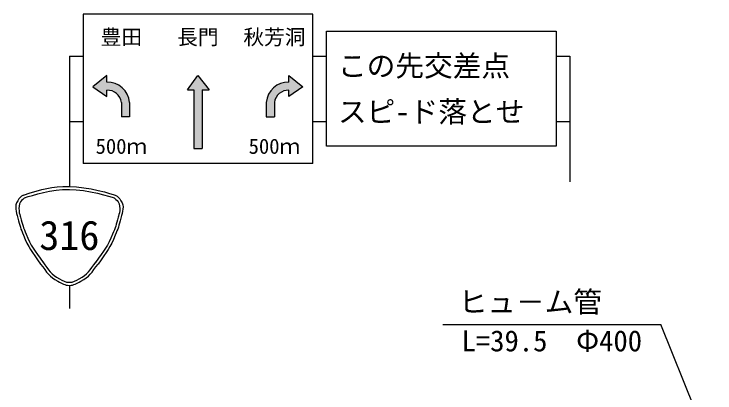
# Model space of a CAD drawing. Units: millimetres, scale not verified. Extents: x 40000 to 680000, y 20000 to 380000.
# Drawn here: x 439857 to 500928, y 317041 to 350000 of the extents above; entities that cross this region are included whole.
import ezdxf
from ezdxf.enums import TextEntityAlignment as Align

# ---------------------------------------------------------------- set-up
doc = ezdxf.new("R2010")
doc.units = ezdxf.units.MM
doc.header["$LTSCALE"] = 1000
doc.layers.add('S-BGD', color=7, linetype='Continuous', lineweight=25)
doc.layers.add('S-STR-STRC', color=7, linetype='Continuous', lineweight=25)
doc.styles.add('ＭＳ ゴシック', font='')
doc.styles.get('ＭＳ ゴシック').set_extended_font_data('MS Gothic')

msp = doc.modelspace()

# ---------------------------------------------------------------- hatches: boundary and pattern name
at = {"layer": 'S-STR-STRC'}
for points in [[(446722, 343676), (447951, 344660), (447951, 344083), (447951, 343376), (447951, 342825)], [(449212, 342318), (449209, 342339), (449205, 342361), (449202, 342382), (449197, 342403), (449193, 342424), (449188, 342444), (449183, 342465), (449177, 342486), (449171, 342506), (449165, 342527), (449158, 342547), (449151, 342567), (449143, 342587), (449136, 342607), (449127, 342627), (449119, 342647), (449110, 342666), (449101, 342685), (449091, 342705), (449082, 342724), (449072, 342742), (449061, 342761), (449050, 342780), (449039, 342798), (449028, 342816), (449016, 342834), (449004, 342851), (448991, 342869), (448979, 342886), (448966, 342903), (448953, 342920), (448939, 342936), (448925, 342953), (448911, 342969), (448897, 342985), (448882, 343000), (448867, 343016), (448852, 343031), (448836, 343045), (448821, 343060), (448805, 343074), (448788, 343088), (448772, 343102), (448755, 343115), (448738, 343128), (448721, 343141), (448704, 343153), (448686, 343166), (448668, 343177), (448650, 343189), (448632, 343200), (448614, 343211), (448595, 343222), (448576, 343232), (448557, 343242), (448538, 343251), (448519, 343261), (448500, 343270), (448480, 343278), (448460, 343287), (448440, 343294), (448420, 343302), (448400, 343309), (448380, 343316), (448360, 343323), (448339, 343329), (448318, 343334), (448298, 343340), (448277, 343345), (448256, 343350), (448235, 343354), (448214, 343358), (448193, 343362), (448172, 343365), (448151, 343368), (448129, 343370), (448108, 343372), (448087, 343374), (448065, 343375), (448044, 343376), (448023, 343377), (448001, 343377), (447980, 343377), (447959, 343377), (447951, 343376), (447951, 342825), (446722, 343676), (447951, 344660), (447951, 344083), (447965, 344084), (447998, 344084), (448032, 344083), (448066, 344083), (448099, 344081), (448133, 344079), (448167, 344076), (448200, 344073), (448234, 344069), (448267, 344065), (448301, 344060), (448334, 344054), (448367, 344048), (448400, 344041), (448433, 344034), (448466, 344026), (448498, 344018), (448531, 344009), (448563, 343999), (448595, 343989), (448627, 343978), (448659, 343967), (448691, 343955), (448722, 343943), (448753, 343930), (448784, 343916), (448815, 343902), (448845, 343888), (448876, 343873), (448905, 343857), (448935, 343841), (448964, 343825), (448993, 343807), (449022, 343790), (449051, 343772), (449079, 343753), (449107, 343734), (449134, 343714), (449161, 343694), (449188, 343674), (449214, 343653), (449240, 343631), (449266, 343609), (449291, 343587), (449316, 343564), (449340, 343541), (449365, 343517), (449388, 343493), (449411, 343469), (449434, 343444), (449456, 343419), (449478, 343393), (449500, 343367), (449521, 343341), (449541, 343314), (449561, 343287), (449581, 343259), (449600, 343231), (449619, 343203), (449637, 343175), (449654, 343146), (449671, 343117), (449688, 343088), (449704, 343058), (449720, 343028), (449735, 342998), (449749, 342967), (449763, 342937), (449777, 342906), (449790, 342875), (449802, 342843), (449814, 342812), (449825, 342780), (449836, 342748), (449846, 342716), (449855, 342683), (449864, 342651), (449873, 342618), (449881, 342585), (449888, 342552), (449895, 342519), (449901, 342486), (449906, 342453), (449911, 342420), (449916, 342386), (449920, 342353), (449923, 342319), (449922, 341047), (449212, 341046)], [(455877, 344660), (456847, 343410), (455531, 343410), (454982, 343410)], [(455877, 344660), (456847, 343410), (455531, 343410), (454982, 343410)], [(455877, 344660), (456847, 343410), (456242, 343410), (455531, 343410), (454982, 343410)], [(455531, 343410), (454982, 343410), (455877, 344660), (456847, 343410), (456242, 343410), (456243, 338316), (455532, 338317)], [(461831, 342319), (461832, 342333), (461835, 342366), (461839, 342400), (461844, 342433), (461849, 342467), (461855, 342500), (461861, 342533), (461868, 342566), (461876, 342599), (461884, 342632), (461893, 342664), (461902, 342697), (461912, 342729), (461922, 342761), (461933, 342793), (461945, 342825), (461957, 342856), (461969, 342887), (461982, 342918), (461996, 342949), (462010, 342980), (462025, 343010), (462040, 343040), (462056, 343070), (462072, 343100), (462089, 343129), (462106, 343158), (462124, 343187), (462142, 343215), (462161, 343243), (462180, 343270), (462200, 343298), (462220, 343325), (462241, 343351), (462262, 343378), (462284, 343404), (462306, 343429), (462329, 343454), (462352, 343479), (462375, 343503), (462399, 343527), (462423, 343551), (462448, 343574), (462473, 343596), (462498, 343618), (462524, 343640), (462550, 343661), (462577, 343682), (462603, 343703), (462631, 343722), (462658, 343742), (462686, 343761), (462714, 343779), (462743, 343797), (462772, 343815), (462801, 343831), (462831, 343848), (462860, 343864), (462890, 343879), (462921, 343894), (462951, 343908), (462982, 343922), (463013, 343935), (463044, 343948), (463076, 343960), (463107, 343972), (463139, 343983), (463171, 343993), (463203, 344003), (463236, 344013), (463268, 344021), (463301, 344030), (463334, 344037), (463367, 344044), (463400, 344051), (463433, 344057), (463467, 344062), (463500, 344067), (463533, 344071), (463567, 344075), (463601, 344078), (463634, 344080), (463668, 344082), (463702, 344083), (463735, 344084), (463769, 344084), (463803, 344083), (463803, 344660), (465031, 343676), (463803, 342825), (463803, 343376), (463781, 343377), (463760, 343377), (463739, 343377), (463717, 343377), (463696, 343376), (463674, 343374), (463653, 343373), (463632, 343371), (463611, 343369), (463589, 343366), (463568, 343363), (463547, 343359), (463526, 343355), (463505, 343351), (463484, 343347), (463463, 343342), (463443, 343336), (463422, 343331), (463401, 343325), (463381, 343318), (463361, 343312), (463340, 343305), (463320, 343297), (463300, 343289), (463281, 343281), (463261, 343273), (463242, 343264), (463222, 343255), (463203, 343245), (463184, 343236), (463165, 343225), (463146, 343215), (463128, 343204), (463110, 343193), (463092, 343182), (463074, 343170), (463056, 343158), (463039, 343145), (463021, 343133), (463004, 343120), (462988, 343107), (462971, 343093), (462955, 343079), (462939, 343065), (462923, 343051), (462907, 343036), (462892, 343021), (462877, 343006), (462862, 342990), (462848, 342975), (462833, 342959), (462819, 342942), (462806, 342926), (462792, 342909), (462779, 342892), (462767, 342875), (462754, 342858), (462742, 342840), (462730, 342822), (462718, 342804), (462707, 342786), (462696, 342768), (462686, 342749), (462675, 342730), (462666, 342712), (462656, 342692), (462647, 342673), (462638, 342654), (462629, 342634), (462621, 342614), (462613, 342594), (462605, 342574), (462598, 342554), (462591, 342534), (462585, 342514), (462579, 342493), (462573, 342473), (462567, 342452), (462562, 342431), (462558, 342410), (462553, 342389), (462549, 342368), (462546, 342347), (462543, 342326), (462541, 342318), (462542, 341046), (461831, 341047)], [(461831, 342319), (461832, 342333), (461835, 342366), (461839, 342400), (461844, 342433), (461849, 342467), (461855, 342500), (461861, 342533), (461868, 342566), (461876, 342599), (461884, 342632), (461893, 342664), (461902, 342697), (461912, 342729), (461922, 342761), (461933, 342793), (461945, 342825), (461957, 342856), (461969, 342887), (461982, 342918), (461996, 342949), (462010, 342980), (462025, 343010), (462040, 343040), (462056, 343070), (462072, 343100), (462089, 343129), (462106, 343158), (462124, 343187), (462142, 343215), (462161, 343243), (462180, 343270), (462200, 343298), (462220, 343325), (462241, 343351), (462262, 343378), (462284, 343404), (462306, 343429), (462329, 343454), (462352, 343479), (462375, 343503), (462399, 343527), (462423, 343551), (462448, 343574), (462473, 343596), (462498, 343618), (462524, 343640), (462550, 343661), (462577, 343682), (462603, 343703), (462631, 343722), (462658, 343742), (462686, 343761), (462714, 343779), (462743, 343797), (462772, 343815), (462801, 343831), (462831, 343848), (462860, 343864), (462890, 343879), (462921, 343894), (462951, 343908), (462982, 343922), (463013, 343935), (463044, 343948), (463076, 343960), (463107, 343972), (463139, 343983), (463171, 343993), (463203, 344003), (463236, 344013), (463268, 344021), (463301, 344030), (463334, 344037), (463367, 344044), (463400, 344051), (463433, 344057), (463467, 344062), (463500, 344067), (463533, 344071), (463567, 344075), (463601, 344078), (463634, 344080), (463668, 344082), (463702, 344083), (463735, 344084), (463769, 344084), (463803, 344083), (463803, 344660), (465031, 343676), (463803, 342825), (463803, 343376), (463781, 343377), (463760, 343377), (463739, 343377), (463717, 343377), (463696, 343376), (463674, 343374), (463653, 343373), (463632, 343371), (463611, 343369), (463589, 343366), (463568, 343363), (463547, 343359), (463526, 343355), (463505, 343351), (463484, 343347), (463463, 343342), (463443, 343336), (463422, 343331), (463401, 343325), (463381, 343318), (463361, 343312), (463340, 343305), (463320, 343297), (463300, 343289), (463281, 343281), (463261, 343273), (463242, 343264), (463222, 343255), (463203, 343245), (463184, 343236), (463165, 343225), (463146, 343215), (463128, 343204), (463110, 343193), (463092, 343182), (463074, 343170), (463056, 343158), (463039, 343145), (463021, 343133), (463004, 343120), (462988, 343107), (462971, 343093), (462955, 343079), (462939, 343065), (462923, 343051), (462907, 343036), (462892, 343021), (462877, 343006), (462862, 342990), (462848, 342975), (462833, 342959), (462819, 342942), (462806, 342926), (462792, 342909), (462779, 342892), (462767, 342875), (462754, 342858), (462742, 342840), (462730, 342822), (462718, 342804), (462707, 342786), (462696, 342768), (462686, 342749), (462675, 342730), (462666, 342712), (462656, 342692), (462647, 342673), (462638, 342654), (462629, 342634), (462621, 342614), (462613, 342594), (462605, 342574), (462598, 342554), (462591, 342534), (462585, 342514), (462579, 342493), (462573, 342473), (462567, 342452), (462562, 342431), (462558, 342410), (462553, 342389), (462549, 342368), (462546, 342347), (462543, 342326), (462541, 342318), (462542, 341046), (461831, 341047)], [(463803, 344083), (463803, 344660), (465031, 343676), (463803, 342825), (463803, 343376)], [(463803, 344083), (463803, 344660), (465031, 343676), (463803, 342825), (463803, 343376)], [(447951, 344083), (447965, 344084), (447998, 344084), (448032, 344083), (448066, 344083), (448099, 344081), (448133, 344079), (448167, 344076), (448200, 344073), (448234, 344069), (448267, 344065), (448301, 344060), (448334, 344054), (448367, 344048), (448400, 344041), (448433, 344034), (448466, 344026), (448498, 344018), (448531, 344009), (448563, 343999), (448595, 343989), (448627, 343978), (448659, 343967), (448691, 343955), (448722, 343943), (448753, 343930), (448784, 343916), (448815, 343902), (448845, 343888), (448876, 343873), (448905, 343857), (448935, 343841), (448964, 343825), (448993, 343807), (449022, 343790), (449051, 343772), (449079, 343753), (449107, 343734), (449134, 343714), (449161, 343694), (449188, 343674), (449214, 343653), (449240, 343631), (449266, 343609), (449291, 343587), (449316, 343564), (449340, 343541), (449365, 343517), (449388, 343493), (449411, 343469), (449434, 343444), (449456, 343419), (449478, 343393), (449500, 343367), (449521, 343341), (449541, 343314), (449561, 343287), (449581, 343259), (449600, 343231), (449619, 343203), (449637, 343175), (449654, 343146), (449671, 343117), (449688, 343088), (449704, 343058), (449720, 343028), (449735, 342998), (449749, 342967), (449763, 342937), (449777, 342906), (449790, 342875), (449802, 342843), (449814, 342812), (449825, 342780), (449836, 342748), (449846, 342716), (449855, 342683), (449864, 342651), (449873, 342618), (449881, 342585), (449888, 342552), (449895, 342519), (449901, 342486), (449906, 342453), (449911, 342420), (449916, 342386), (449920, 342353), (449923, 342319), (449922, 341047), (449212, 341046), (449212, 342318), (449209, 342339), (449205, 342361), (449202, 342382), (449197, 342403), (449193, 342424), (449188, 342444), (449183, 342465), (449177, 342486), (449171, 342506), (449165, 342527), (449158, 342547), (449151, 342567), (449143, 342587), (449136, 342607), (449127, 342627), (449119, 342647), (449110, 342666), (449101, 342685), (449091, 342705), (449082, 342724), (449072, 342742), (449061, 342761), (449050, 342780), (449039, 342798), (449028, 342816), (449016, 342834), (449004, 342851), (448991, 342869), (448979, 342886), (448966, 342903), (448953, 342920), (448939, 342936), (448925, 342953), (448911, 342969), (448897, 342985), (448882, 343000), (448867, 343016), (448852, 343031), (448836, 343045), (448821, 343060), (448805, 343074), (448788, 343088), (448772, 343102), (448755, 343115), (448738, 343128), (448721, 343141), (448704, 343153), (448686, 343166), (448668, 343177), (448650, 343189), (448632, 343200), (448614, 343211), (448595, 343222), (448576, 343232), (448557, 343242), (448538, 343251), (448519, 343261), (448500, 343270), (448480, 343278), (448460, 343287), (448440, 343294), (448420, 343302), (448400, 343309), (448380, 343316), (448360, 343323), (448339, 343329), (448318, 343334), (448298, 343340), (448277, 343345), (448256, 343350), (448235, 343354), (448214, 343358), (448193, 343362), (448172, 343365), (448151, 343368), (448129, 343370), (448108, 343372), (448087, 343374), (448065, 343375), (448044, 343376), (448023, 343377), (448001, 343377), (447980, 343377), (447959, 343377), (447951, 343376)], [(449212, 342318), (449209, 342339), (449205, 342361), (449202, 342382), (449197, 342403), (449193, 342424), (449188, 342444), (449183, 342465), (449177, 342486), (449171, 342506), (449165, 342527), (449158, 342547), (449151, 342567), (449143, 342587), (449136, 342607), (449127, 342627), (449119, 342647), (449110, 342666), (449101, 342685), (449091, 342705), (449082, 342724), (449072, 342742), (449061, 342761), (449050, 342780), (449039, 342798), (449028, 342816), (449016, 342834), (449004, 342851), (448991, 342869), (448979, 342886), (448966, 342903), (448953, 342920), (448939, 342936), (448925, 342953), (448911, 342969), (448897, 342985), (448882, 343000), (448867, 343016), (448852, 343031), (448836, 343045), (448821, 343060), (448805, 343074), (448788, 343088), (448772, 343102), (448755, 343115), (448738, 343128), (448721, 343141), (448704, 343153), (448686, 343166), (448668, 343177), (448650, 343189), (448632, 343200), (448614, 343211), (448595, 343222), (448576, 343232), (448557, 343242), (448538, 343251), (448519, 343261), (448500, 343270), (448480, 343278), (448460, 343287), (448440, 343294), (448420, 343302), (448400, 343309), (448380, 343316), (448360, 343323), (448339, 343329), (448318, 343334), (448298, 343340), (448277, 343345), (448256, 343350), (448235, 343354), (448214, 343358), (448193, 343362), (448172, 343365), (448151, 343368), (448129, 343370), (448108, 343372), (448087, 343374), (448065, 343375), (448044, 343376), (448023, 343377), (448001, 343377), (447980, 343377), (447959, 343377), (447951, 343376), (447951, 344083), (447965, 344084), (447998, 344084), (448032, 344083), (448066, 344083), (448099, 344081), (448133, 344079), (448167, 344076), (448200, 344073), (448234, 344069), (448267, 344065), (448301, 344060), (448334, 344054), (448367, 344048), (448400, 344041), (448433, 344034), (448466, 344026), (448498, 344018), (448531, 344009), (448563, 343999), (448595, 343989), (448627, 343978), (448659, 343967), (448691, 343955), (448722, 343943), (448753, 343930), (448784, 343916), (448815, 343902), (448845, 343888), (448876, 343873), (448905, 343857), (448935, 343841), (448964, 343825), (448993, 343807), (449022, 343790), (449051, 343772), (449079, 343753), (449107, 343734), (449134, 343714), (449161, 343694), (449188, 343674), (449214, 343653), (449240, 343631), (449266, 343609), (449291, 343587), (449316, 343564), (449340, 343541), (449365, 343517), (449388, 343493), (449411, 343469), (449434, 343444), (449456, 343419), (449478, 343393), (449500, 343367), (449521, 343341), (449541, 343314), (449561, 343287), (449581, 343259), (449600, 343231), (449619, 343203), (449637, 343175), (449654, 343146), (449671, 343117), (449688, 343088), (449704, 343058), (449720, 343028), (449735, 342998), (449749, 342967), (449763, 342937), (449777, 342906), (449790, 342875), (449802, 342843), (449814, 342812), (449825, 342780), (449836, 342748), (449846, 342716), (449855, 342683), (449864, 342651), (449873, 342618), (449881, 342585), (449888, 342552), (449895, 342519), (449901, 342486), (449906, 342453), (449911, 342420), (449916, 342386), (449920, 342353), (449923, 342319), (449922, 341047), (449212, 341046)], [(463803, 344083), (463803, 343376), (463781, 343377), (463760, 343377), (463739, 343377), (463717, 343377), (463696, 343376), (463674, 343374), (463653, 343373), (463632, 343371), (463611, 343369), (463589, 343366), (463568, 343363), (463547, 343359), (463526, 343355), (463505, 343351), (463484, 343347), (463463, 343342), (463443, 343336), (463422, 343331), (463401, 343325), (463381, 343318), (463361, 343312), (463340, 343305), (463320, 343297), (463300, 343289), (463281, 343281), (463261, 343273), (463242, 343264), (463222, 343255), (463203, 343245), (463184, 343236), (463165, 343225), (463146, 343215), (463128, 343204), (463110, 343193), (463092, 343182), (463074, 343170), (463056, 343158), (463039, 343145), (463021, 343133), (463004, 343120), (462988, 343107), (462971, 343093), (462955, 343079), (462939, 343065), (462923, 343051), (462907, 343036), (462892, 343021), (462877, 343006), (462862, 342990), (462848, 342975), (462833, 342959), (462819, 342942), (462806, 342926), (462792, 342909), (462779, 342892), (462767, 342875), (462754, 342858), (462742, 342840), (462730, 342822), (462718, 342804), (462707, 342786), (462696, 342768), (462686, 342749), (462675, 342730), (462666, 342712), (462656, 342692), (462647, 342673), (462638, 342654), (462629, 342634), (462621, 342614), (462613, 342594), (462605, 342574), (462598, 342554), (462591, 342534), (462585, 342514), (462579, 342493), (462573, 342473), (462567, 342452), (462562, 342431), (462558, 342410), (462553, 342389), (462549, 342368), (462546, 342347), (462543, 342326), (462541, 342318), (462542, 341046), (461831, 341047), (461831, 342319), (461832, 342333), (461835, 342366), (461839, 342400), (461844, 342433), (461849, 342467), (461855, 342500), (461861, 342533), (461868, 342566), (461876, 342599), (461884, 342632), (461893, 342664), (461902, 342697), (461912, 342729), (461922, 342761), (461933, 342793), (461945, 342825), (461957, 342856), (461969, 342887), (461982, 342918), (461996, 342949), (462010, 342980), (462025, 343010), (462040, 343040), (462056, 343070), (462072, 343100), (462089, 343129), (462106, 343158), (462124, 343187), (462142, 343215), (462161, 343243), (462180, 343270), (462200, 343298), (462220, 343325), (462241, 343351), (462262, 343378), (462284, 343404), (462306, 343429), (462329, 343454), (462352, 343479), (462375, 343503), (462399, 343527), (462423, 343551), (462448, 343574), (462473, 343596), (462498, 343618), (462524, 343640), (462550, 343661), (462577, 343682), (462603, 343703), (462631, 343722), (462658, 343742), (462686, 343761), (462714, 343779), (462743, 343797), (462772, 343815), (462801, 343831), (462831, 343848), (462860, 343864), (462890, 343879), (462921, 343894), (462951, 343908), (462982, 343922), (463013, 343935), (463044, 343948), (463076, 343960), (463107, 343972), (463139, 343983), (463171, 343993), (463203, 344003), (463236, 344013), (463268, 344021), (463301, 344030), (463334, 344037), (463367, 344044), (463400, 344051), (463433, 344057), (463467, 344062), (463500, 344067), (463533, 344071), (463567, 344075), (463601, 344078), (463634, 344080), (463668, 344082), (463702, 344083), (463735, 344084), (463769, 344084)], [(463803, 344083), (463803, 343376), (463781, 343377), (463760, 343377), (463739, 343377), (463717, 343377), (463696, 343376), (463674, 343374), (463653, 343373), (463632, 343371), (463611, 343369), (463589, 343366), (463568, 343363), (463547, 343359), (463526, 343355), (463505, 343351), (463484, 343347), (463463, 343342), (463443, 343336), (463422, 343331), (463401, 343325), (463381, 343318), (463361, 343312), (463340, 343305), (463320, 343297), (463300, 343289), (463281, 343281), (463261, 343273), (463242, 343264), (463222, 343255), (463203, 343245), (463184, 343236), (463165, 343225), (463146, 343215), (463128, 343204), (463110, 343193), (463092, 343182), (463074, 343170), (463056, 343158), (463039, 343145), (463021, 343133), (463004, 343120), (462988, 343107), (462971, 343093), (462955, 343079), (462939, 343065), (462923, 343051), (462907, 343036), (462892, 343021), (462877, 343006), (462862, 342990), (462848, 342975), (462833, 342959), (462819, 342942), (462806, 342926), (462792, 342909), (462779, 342892), (462767, 342875), (462754, 342858), (462742, 342840), (462730, 342822), (462718, 342804), (462707, 342786), (462696, 342768), (462686, 342749), (462675, 342730), (462666, 342712), (462656, 342692), (462647, 342673), (462638, 342654), (462629, 342634), (462621, 342614), (462613, 342594), (462605, 342574), (462598, 342554), (462591, 342534), (462585, 342514), (462579, 342493), (462573, 342473), (462567, 342452), (462562, 342431), (462558, 342410), (462553, 342389), (462549, 342368), (462546, 342347), (462543, 342326), (462541, 342318), (462542, 341046), (461831, 341047), (461831, 342319), (461832, 342333), (461835, 342366), (461839, 342400), (461844, 342433), (461849, 342467), (461855, 342500), (461861, 342533), (461868, 342566), (461876, 342599), (461884, 342632), (461893, 342664), (461902, 342697), (461912, 342729), (461922, 342761), (461933, 342793), (461945, 342825), (461957, 342856), (461969, 342887), (461982, 342918), (461996, 342949), (462010, 342980), (462025, 343010), (462040, 343040), (462056, 343070), (462072, 343100), (462089, 343129), (462106, 343158), (462124, 343187), (462142, 343215), (462161, 343243), (462180, 343270), (462200, 343298), (462220, 343325), (462241, 343351), (462262, 343378), (462284, 343404), (462306, 343429), (462329, 343454), (462352, 343479), (462375, 343503), (462399, 343527), (462423, 343551), (462448, 343574), (462473, 343596), (462498, 343618), (462524, 343640), (462550, 343661), (462577, 343682), (462603, 343703), (462631, 343722), (462658, 343742), (462686, 343761), (462714, 343779), (462743, 343797), (462772, 343815), (462801, 343831), (462831, 343848), (462860, 343864), (462890, 343879), (462921, 343894), (462951, 343908), (462982, 343922), (463013, 343935), (463044, 343948), (463076, 343960), (463107, 343972), (463139, 343983), (463171, 343993), (463203, 344003), (463236, 344013), (463268, 344021), (463301, 344030), (463334, 344037), (463367, 344044), (463400, 344051), (463433, 344057), (463467, 344062), (463500, 344067), (463533, 344071), (463567, 344075), (463601, 344078), (463634, 344080), (463668, 344082), (463702, 344083), (463735, 344084), (463769, 344084)], [(455531, 343410), (456242, 343410), (456243, 338316), (455532, 338317)]]:
    msp.add_hatch(color=256, dxfattribs=at).paths.add_polyline_path(points)

# ---------------------------------------------------------------- linework, layer by layer
at = {"layer": 'S-BGD'}
for p in [(477212, 322990), (507662, 294585)]:
    msp.add_line(p, (496212, 322990), dxfattribs=at)
at = {"layer": 'S-STR-STRC'}
for p, q in [((445877, 350000), (445877, 337000)), ((465877, 350000), (445877, 350000)), ((465877, 337000), (465877, 350000)), ((467077, 348500), (487077, 348500)), ((467077, 338500), (467077, 348500)), ((487077, 348500), (487077, 338500)), ((444677, 346350), (444677, 334996)), ((444677, 346350), (445877, 346350)), ((465877, 346350), (467077, 346350)), ((487077, 346350), (488277, 346350)), ((488277, 346350), (488277, 335400)), ((447951, 344660), (446722, 343676)), ((447951, 344083), (447951, 344660)), ((454982, 343410), (455877, 344660)), ((455877, 344660), (456847, 343410)), ((463803, 344660), (465031, 343676)), ((463803, 344083), (463803, 344660)), ((446722, 343676), (447951, 342825)), ((447951, 342825), (447951, 343376)), ((454982, 343410), (455531, 343410)), ((455531, 343410), (455532, 338317)), ((456242, 343410), (456243, 338316)), ((456242, 343410), (456847, 343410)), ((465031, 343676), (463803, 342825)), ((463803, 342825), (463803, 343376)), ((449212, 342318), (449212, 341046)), ((449923, 342319), (449922, 341047)), ((461831, 342319), (461831, 341047)), ((462541, 342318), (462542, 341046)), ((449922, 341047), (449212, 341046)), ((461831, 341047), (462542, 341046)), ((444677, 340650), (445877, 340650)), ((465877, 340650), (467077, 340650)), ((487077, 340650), (488277, 340650)), ((487077, 338500), (467077, 338500)), ((455532, 338317), (456243, 338316)), ((465877, 337000), (445877, 337000)), ((444677, 326400), (444677, 324400))]:
    msp.add_line(p, q, dxfattribs=at)
for centre, radius, start, end in [((447998, 342151), 1932, 4.97939, 91.38928), ((463756, 342151), 1932, 88.61072, 175.02061), ((447998, 342151), 1226, 7.82738, 92.25773), ((463756, 342151), 1226, 87.74227, 172.17262)]:
    msp.add_arc(centre, radius, start, end, dxfattribs=at)
for points, knots in [([(440677, 334257), (442377, 334786), (443088, 335011), (444677, 335005), (446267, 334998), (448439, 334330), (448677, 334257)], [0, 0, 0, 0, 1, 1, 1, 2, 2, 2, 2]), ([(440775, 334018), (441512, 334248), (443126, 334751), (444677, 334751), (446228, 334751), (448341, 334098), (448579, 334025)], [0, 0, 0, 0, 1, 1, 1, 2, 2, 2, 2]), ([(440677, 334257), (440441, 334110), (440329, 333988), (440177, 333757), (439857, 333266), (440043, 332832), (440177, 332257)], [0, 0, 0, 0, 1, 1, 1, 2, 2, 2, 2]), ([(448677, 334257), (448914, 334110), (449026, 333988), (449177, 333757), (449498, 333266), (449312, 332832), (449177, 332257)], [0, 0, 0, 0, 1, 1, 1, 2, 2, 2, 2]), ([(440771, 334022), (440716, 333974), (440537, 333816), (440427, 333653), (440140, 333226), (440359, 332514), (440415, 332336)], [0, 0, 0, 0, 1, 1, 1, 2, 2, 2, 2]), ([(448581, 334025), (448637, 333976), (448816, 333818), (448927, 333653), (449216, 333226), (448995, 332513), (448939, 332334)], [0, 0, 0, 0, 1, 1, 1, 2, 2, 2, 2]), ([(440177, 332257), (440357, 331558), (440445, 331329), (440677, 330757), (441106, 329702), (441415, 329347), (442177, 328257)], [0, 0, 0, 0, 1, 1, 1, 2, 2, 2, 2]), ([(440415, 332336), (440592, 331649), (440678, 331424), (440906, 330862), (441330, 329816), (441637, 329466), (442392, 328385)], [0, 0, 0, 0, 1, 1, 1, 2, 2, 2, 2]), ([(448940, 332336), (448763, 331649), (448677, 331424), (448449, 330862), (448025, 329816), (447718, 329466), (446963, 328385)], [0, 0, 0, 0, 1, 1, 1, 2, 2, 2, 2]), ([(449177, 332257), (448997, 331558), (448910, 331329), (448677, 330757), (448249, 329702), (447940, 329347), (447177, 328257)], [0, 0, 0, 0, 1, 1, 1, 2, 2, 2, 2]), ([(442177, 328257), (442727, 327530), (442937, 327128), (443677, 326757), (444048, 326571), (444263, 326400), (444677, 326400), (445092, 326400), (445307, 326571), (445677, 326757), (446418, 327128), (446628, 327530), (447177, 328257)], [0, 0, 0, 0, 1, 1, 1, 2, 2, 2, 3, 3, 3, 4, 4, 4, 4]), ([(442354, 328433), (442889, 327726), (443089, 327326), (443814, 326973), (444136, 326817), (444320, 326666), (444677, 326666), (445035, 326666), (445219, 326817), (445540, 326973), (446266, 327326), (446466, 327726), (447001, 328433)], [0, 0, 0, 0, 1, 1, 1, 2, 2, 2, 3, 3, 3, 4, 4, 4, 4])]:
    msp.add_open_spline(points, degree=3, knots=knots, dxfattribs=at)

# ---------------------------------------------------------------- texts
at = {"layer": 'S-BGD', "style": 'ＭＳ ゴシック'}
msp.add_text('ヒュ－ム管', height=1833, dxfattribs=at).set_placement((478587, 323490), align=Align.BOTTOM_LEFT)
msp.add_text('L=39.5\u3000Φ400', height=1833, dxfattribs=at).set_placement((486712, 322490), align=Align.TOP_CENTER)
at = {"layer": 'S-STR-STRC', "style": 'ＭＳ ゴシック'}
for s, height, p in [('豊田', 1320, (449210, 348000)), ('長門', 1320, (455877, 348000)), ('秋芳洞', 1320, (462543, 348000)), ('500ｍ', 1320, (449210, 338500)), ('500ｍ', 1320, (462543, 338500)), ('316', 2566, (444677, 330757))]:
    msp.add_text(s, height=height, dxfattribs=at).set_placement(p, align=Align.MIDDLE_CENTER)
for s, p in [('この先交差点', (468077, 345500)), ('スピ-ド落とせ', (468077, 341500))]:
    msp.add_text(s, height=1833, dxfattribs=at).set_placement(p, align=Align.MIDDLE_LEFT)

doc.saveas('drawing.dxf')
